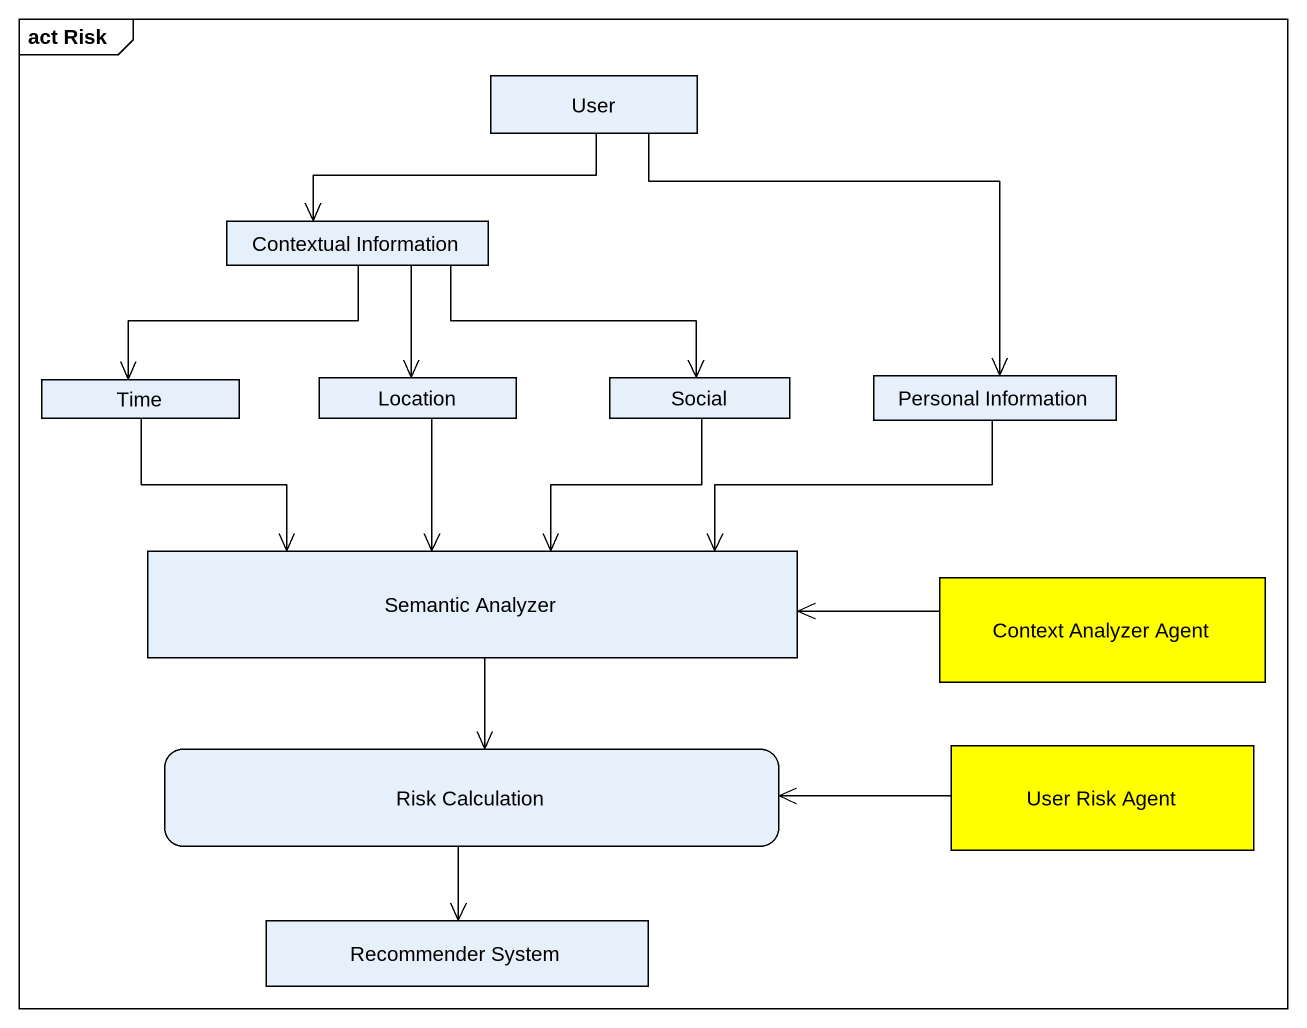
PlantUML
@startuml
mainframe act Risk
hide empty description
state User <<object>>
state "Contextual Information" as Contextual_Information <<object>>
state Time <<object>>
state Location <<object>>
state Social <<object>>
state "Personal Information" as Personal_Information <<object>>
state "Semantic Analyzer" as Semantic_Analyzer <<object>>
state "Context Analyzer Agent" as Context_Analyzer_Agent <<object>> #FFFF00
state "Risk Calculation" as Risk_Calculation
state "User Risk Agent" as User_Risk_Agent <<object>> #FFFF00
state "Recommender System" as Recommender_System <<object>>
User -left-> Contextual_Information
User --> Personal_Information
Contextual_Information --> Time
Contextual_Information --> Location
Contextual_Information -right-> Social
Time --> Semantic_Analyzer
Location --> Semantic_Analyzer
Social --> Semantic_Analyzer
Personal_Information -left-> Semantic_Analyzer
Semantic_Analyzer --> Risk_Calculation
Context_Analyzer_Agent -left-> Semantic_Analyzer
Risk_Calculation --> Recommender_System
User_Risk_Agent -left-> Risk_Calculation
@enduml
